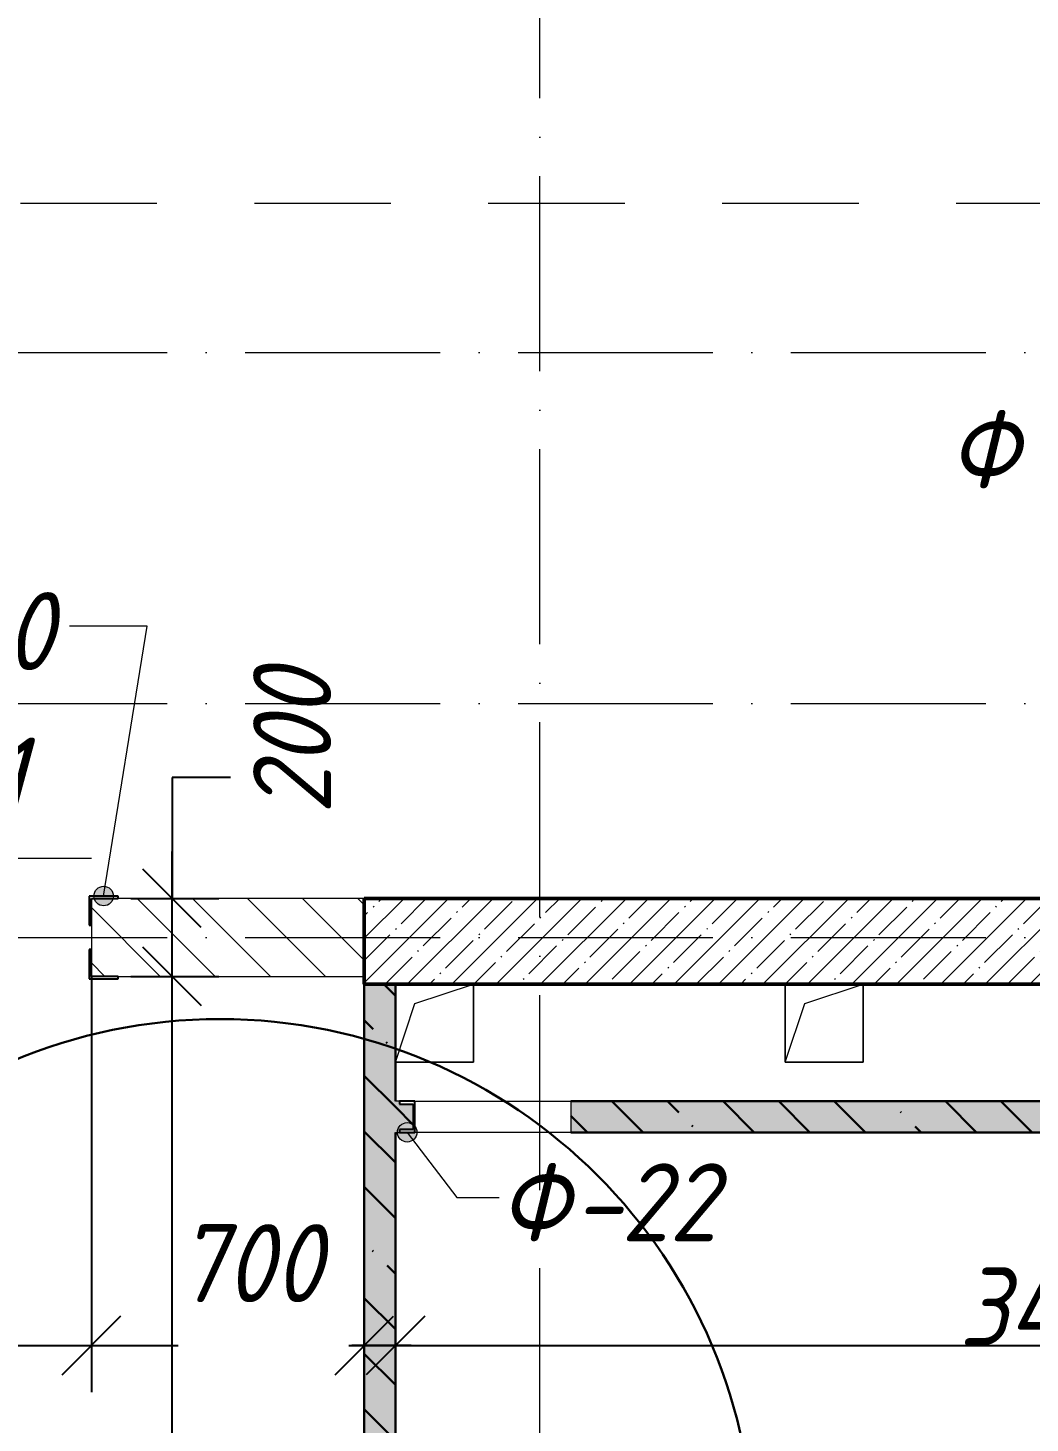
# Model space of a CAD drawing. Header units: millimetres. Extents: x -269418 to 201924, y -5890 to 98643.
# Drawn here: x 93347 to 95918, y 9254 to 12833 of the extents above; entities that cross this region are included whole.
import ezdxf

# ---------------------------------------------------------------- set-up
doc = ezdxf.new("R2010")
doc.units = ezdxf.units.MM
doc.linetypes.add('01 Штриховая _4 мм_', pattern=[600, 350, -250])
doc.linetypes.add('50_200_ШТРИХ_1Т_ш5_п1_п1_', pattern=[700, 500, -100, 0, -100])
for name, color, linetype, lineweight in [('0) ПГП', 1, 'Continuous', 30), ('A-ANNO-DIMS', 7, 'Continuous', 9), ('A-DOOR-IDEN', 7, 'Continuous', 9), ('A-FLOR', 7, 'Continuous', 9), ('A-GENM', 7, 'Continuous', 9), ('A-GENM-1', 7, 'Continuous', 25), ('A-GENM-IDEN', 7, 'Continuous', 9), ('A-WALL-3', 7, 'Continuous', 50), ('A-WALL-PATT-2', 7, 'Continuous', 5), ('G-ANNO-SYMB-1', 7, '01 Штриховая _4 мм_', 9), ('I-WALL', 7, 'Continuous', 5), ('Оси-1', 7, '50_200_ШТРИХ_1Т_ш5_п1_п1_', 9)]:
    doc.layers.add(name, color=color, linetype=linetype, lineweight=lineweight)
for name, color, linetype, lineweight, true_color in [('A-WALL-FNSH-2', 7, 'Continuous', 13, 0xce0000), ('A-WALL-FNSH-4', 7, 'Continuous', 13, 0x0070df), ('A-WALL-PATT-1', 7, 'Continuous', 5, 0xce0000)]:
    doc.layers.add(name, color=color, linetype=linetype, lineweight=lineweight, true_color=true_color)
doc.styles.add('ISOCPEUR_I_2', font='isocpeui.ttf', dxfattribs={"width": 0.9, "height": 200})
doc.styles.add('ISOCPEUR_I_4', font='isocpeui.ttf', dxfattribs={"height": 200})
doc.dimstyles.new('ISO-2_0_0_9К_СРЕДНИЙ_1', dxfattribs={"dimscale": 304.8, "dimtxt": 199.196235, "dimasz": 0.492126, "dimexe": 0.393701, "dimexo": 0, "dimgap": 0, "dimtad": 1, "dimdec": 0, "dimzin": 0, "dimdsep": 46, "dimtxsty": 'ISOCPEUR_I_2', "dimblk1": 'OBLIQUE', "dimblk2": 'OBLIQUE', "dimsah": 1, "dimcen": 0.09, "dimdle": 0.393701, "dimazin": 0, "dimtfac": 1, "dimtdec": 4, "dimtix": 1, "dimtmove": 1, "dimatfit": 3, "dimfxl": 1, "dimtvp": 1, "dimtolj": 1, "dimtzin": 0, "dimarcsym": 2})
doc.dimstyles.new('ISO-2_0_0_9К_СРЕДНИЙ_2', dxfattribs={"dimscale": 304.8, "dimtxt": 199.196235, "dimasz": 0.492126, "dimexe": 0.393701, "dimexo": 0, "dimgap": 0, "dimtad": 1, "dimdec": 0, "dimzin": 0, "dimdsep": 46, "dimtxsty": 'ISOCPEUR_I_2', "dimblk1": 'OBLIQUE', "dimblk2": 'OBLIQUE', "dimsah": 1, "dimcen": 0.09, "dimdle": 0.393701, "dimazin": 0, "dimtfac": 1, "dimtdec": 4, "dimtix": 1, "dimtmove": 0, "dimatfit": 3, "dimfxl": 1, "dimtvp": 1, "dimtolj": 1, "dimtzin": 0, "dimarcsym": 2})
doc.dimstyles.new('ISO-2_0_0_9К_СРЕДНИЙ_ФОН', dxfattribs={"dimscale": 304.8, "dimtxt": 199.196235, "dimasz": 0.492126, "dimexe": 0.393701, "dimexo": 0, "dimgap": 0.164042, "dimtad": 1, "dimdec": 0, "dimdsep": 46, "dimtxsty": 'ISOCPEUR_I_2', "dimblk1": 'OBLIQUE', "dimblk2": 'OBLIQUE', "dimsah": 1, "dimcen": 0.09, "dimdle": 0.393701, "dimazin": 0, "dimtfac": 1, "dimtdec": 4, "dimtix": 1, "dimtmove": 0, "dimatfit": 3, "dimfxl": 1, "dimtvp": 1, "dimtfill": 1, "dimtolj": 1, "dimtzin": 0, "dimarcsym": 2})
doc.dimstyles.new('ISO-2_0_0_9К_СРЕДНИЙ_ФОН_2', dxfattribs={"dimscale": 304.8, "dimtxt": 199.196235, "dimasz": 0.492126, "dimexe": 0.393701, "dimexo": 0, "dimgap": 0.164042, "dimtad": 1, "dimdec": 0, "dimdsep": 46, "dimtxsty": 'ISOCPEUR_I_2', "dimblk1": 'OBLIQUE', "dimblk2": 'OBLIQUE', "dimsah": 1, "dimcen": 0.09, "dimdle": 0.393701, "dimazin": 0, "dimtfac": 1, "dimtdec": 4, "dimtix": 1, "dimtmove": 2, "dimatfit": 3, "dimfxl": 1, "dimtvp": 1, "dimtfill": 1, "dimtolj": 1, "dimtzin": 0, "dimarcsym": 2})
pattern_1 = [(50, (0, 0), (72.873764, -6.37607), [7.62, -83.82]), (355, (0, 0), (-14.09699, 76.422444), [6.096, -67.056]), (100.451, (6.07, -0.53), (58.776964, 70.04687), [6.476, -71.236]), (46.184, (0, 20.32), (108.43142, -16.817454), [11.43, -125.73]), (96.636, (9.04, 18.92), (94.961, 98.97089), [9.714, -106.854]), (351.184, (0, 20.32), (94.96227, 98.97018), [9.144, -100.584]), (21, (10.16, 15.24), (60.64565, -40.906537), [7.62, -83.82]), (326, (10.16, 15.24), (24.72083, 73.67493), [6.096, -67.056]), (71.451, (15.214, 11.83), (85.36689, 32.768737), [6.476, -71.236]), (37.5, (0, 0), (1.235525, 33.8224325), [3.353, -62.89, 3.353, -64.719, -67.31]), (37.5, (0, 0), (1.235525, 33.8224325), [-134.315, 3.353, -63.957]), (7.5, (0, 0), (26.728146, 40.072549), [3.353, -35.458, 3.353, -61.366, -25.654]), (7.5, (0, 0), (26.728146, 40.072549), [-103.53, 3.353, -22.301]), (327.5, (-22.657, 0), (54.2363175, -2.292117), [3.353, -22.047, 3.353, -75.895, -105.156]), (327.5, (-22.657, 0), (54.2363175, -2.292117), [-104.648, 3.353, -101.803]), (317.5, (-32.817, 0), (59.25158, 10.17014), [3.353, -29.667, 3.353, -49.276, -74.676]), (317.5, (-32.817, 0), (59.25158, 10.17014), [-85.649, 3.353, -71.323])]
pattern_2 = [(135, (0, 0), (-142.5612, -142.5612), []), (135, (142.56, 0), (-142.5612, -142.5612), [252.016, -50.403, 3.353, -47.05])]

# ---------------------------------------------------------------- blocks, each defined once
blk = doc.blocks.new('AR_Отверстие прямоугольное _в плите_ - AR_Отверстие прямоугольное _в плите_-V32-АР1_1_Кладочный план 3 этажа')
at = {"layer": 'A-GENM'}
for p, q in [((-50, 50), (100, 100)), ((100, -100), (100, 100)), ((-100, -100), (-50, 50)), ((-100, -100), (100, -100))]:
    blk.add_line(p, q, dxfattribs=at)
blk = doc.blocks.new('AR_Отверстие прямоугольное _в плите_ - AR_Отверстие прямоугольное _в плите_-V33-АР1_1_Кладочный план 3 этажа')
at = {"layer": 'A-GENM'}
for p, q in [((-100, 100), (-100, -100)), ((-50, 50), (100, 100)), ((100, -100), (100, 100)), ((-100, -100), (-50, 50)), ((-100, -100), (100, -100))]:
    blk.add_line(p, q, dxfattribs=at)
blk = doc.blocks.new('Фахверк_СКБ_Уголок - Ф-20_200х3960 h-28533880-АР1_1_Кладочный план 3 этажа')
at = {"layer": 'A-GENM-1'}
for p, q in [((200, 156), (125, 156)), ((125, 156), (125, 81)), ((131, 81), (131, 150)), ((131, 150), (200, 150)), ((200, 150), (200, 156)), ((125, 81), (131, 81)), ((131, 19), (125, 19)), ((125, 19), (125, -56)), ((131, -50), (131, 19)), ((125, -56), (200, -56)), ((200, -50), (131, -50)), ((200, -56), (200, -50))]:
    blk.add_line(p, q, dxfattribs=at)
blk = doc.blocks.new('Фахверк_СКБ_Швеллер - Ф-22_80х3960 h-28624893-АР1_1_Кладочный план 3 этажа')
at = {"layer": 'A-GENM-1'}
for p, q in [((165, 40), (125, 40)), ((125, 40), (125, -40)), ((165, 32.6), (165, 40)), ((129.5, 32.6), (165, 32.6)), ((129.5, -32.6), (129.5, 32.6)), ((165, -32.6), (129.5, -32.6)), ((165, -40), (165, -32.6)), ((125, -40), (165, -40))]:
    blk.add_line(p, q, dxfattribs=at)
blk = doc.blocks.new('_Oblique')
at = {"color": 0, "linetype": 'ByBlock', "lineweight": -2}
blk.add_line((-0.5, -0.5), (0.5, 0.5), dxfattribs=at)
blk = doc.blocks.new('DIMBLOCK106-АР1_1_Кладочный план 3 этажа')
at = {"layer": 'A-ANNO-DIMS', "color": 0, "lineweight": -2, "transparency": 16777216}
for p, q in [((92510, 10397), (92510, 9333.2)), ((93510, 10400), (93510, 9333.2)), ((92390, 9453.2), (93630, 9453.2))]:
    blk.add_line(p, q, dxfattribs=at)
at = {"layer": 'Defpoints', "color": 0, "transparency": 16777216}
for p in [(92510, 10397), (93510, 10400), (93510, 9453.2)]:
    blk.add_point(p, dxfattribs=at)
at = {"layer": 'A-ANNO-DIMS', "color": 0, "lineweight": -2, "transparency": 16777216, "xscale": 150, "yscale": 150, "zscale": 150, "rotation": 180}
blk.add_blockref('_Oblique', (92510, 9453.2), dxfattribs=at)
at = {"layer": 'A-ANNO-DIMS', "color": 0, "lineweight": -2, "transparency": 16777216, "xscale": 150, "yscale": 150, "zscale": 150}
blk.add_blockref('_Oblique', (93510, 9453.2), dxfattribs=at)
at = {"layer": 'A-ANNO-DIMS', "color": 0, "transparency": 16777216, "insert": (93010, 9603.2), "char_height": 200, "width": 560.814, "attachment_point": 5, "style": 'ISOCPEUR_I_2', "bg_fill": 3, "box_fill_scale": 1.1, "bg_fill_color": 256, "bg_fill_true_color": 13158600, "bg_fill_transparency": 0}
blk.add_mtext('\\A1;1000', dxfattribs=at)
blk = doc.blocks.new('DIMBLOCK107-АР1_1_Кладочный план 3 этажа')
at = {"layer": 'A-ANNO-DIMS', "color": 0, "lineweight": -2, "transparency": 16777216}
for p, q in [((93510, 10400), (93510, 9333.2)), ((94210, 10380), (94210, 9333.2)), ((93390, 9453.2), (93732.5, 9453.2)), ((94330, 9453.2), (94178.3, 9453.2))]:
    blk.add_line(p, q, dxfattribs=at)
at = {"layer": 'Defpoints', "color": 0, "transparency": 16777216}
for p in [(93510, 10400), (94210, 10380), (94210, 9453.2)]:
    blk.add_point(p, dxfattribs=at)
at = {"layer": 'A-ANNO-DIMS', "color": 0, "lineweight": -2, "transparency": 16777216, "xscale": 150, "yscale": 150, "zscale": 150, "rotation": 180}
blk.add_blockref('_Oblique', (93510, 9453.2), dxfattribs=at)
at = {"layer": 'A-ANNO-DIMS', "color": 0, "transparency": 16777216, "insert": (93727.9, 9764.5), "char_height": 200, "width": 455.087, "attachment_point": 1, "line_spacing_factor": 1.149209, "style": 'ISOCPEUR_I_2', "bg_fill": 3, "box_fill_scale": 1.1, "bg_fill_color": 256, "bg_fill_true_color": 13158600, "bg_fill_transparency": 0}
blk.add_mtext('\\A1;700', dxfattribs=at)
at = {"layer": 'A-ANNO-DIMS', "color": 0, "lineweight": -2, "transparency": 16777216, "xscale": 150, "yscale": 150, "zscale": 150}
blk.add_blockref('_Oblique', (94210, 9453.2), dxfattribs=at)
blk = doc.blocks.new('AAR_СКБ_Марка_Двери_Перемычка и проем - Марка перемычки и проема-25306769-АР1_1_Кладочный план 3 этажа')
at = {"layer": 'A-DOOR-IDEN'}
for p, q in [((-5, 0), (5, 0)), ((-0.968, -0.984), (-1.986, -2.747)), ((1.067, -0.984), (-0.968, -0.984)), ((2.085, -2.747), (1.067, -0.984)), ((-1.986, -2.747), (-0.968, -4.509)), ((1.067, -4.509), (2.085, -2.747)), ((-0.968, -4.509), (1.067, -4.509))]:
    blk.add_line(p, q, dxfattribs=at)
blk = doc.blocks.new('DIMBLOCK141-АР1_1_Кладочный план 3 этажа')
at = {"layer": 'A-ANNO-DIMS', "color": 0, "lineweight": -2, "transparency": 16777216}
for p, q in [((93717, 6580), (93717, 10520)), ((93611, 10400), (93837, 10400)), ((93611, 6700), (93837, 6700))]:
    blk.add_line(p, q, dxfattribs=at)
at = {"layer": 'Defpoints', "color": 0, "transparency": 16777216}
for p in [(93611, 10400), (93717, 10400), (93611, 6700)]:
    blk.add_point(p, dxfattribs=at)
at = {"layer": 'A-ANNO-DIMS', "color": 0, "lineweight": -2, "transparency": 16777216, "xscale": 150, "yscale": 150, "zscale": 150}
for p, rotation in [((93717, 10400), 90), ((93717, 6700), 270)]:
    blk.add_blockref('_Oblique', p, dxfattribs=dict(at, rotation=rotation))
at = {"layer": 'A-ANNO-DIMS', "color": 0, "transparency": 16777216, "insert": (93615.7, 8550), "char_height": 200, "width": 606.782, "attachment_point": 5, "rotation": 90, "style": 'ISOCPEUR_I_2'}
blk.add_mtext('\\A1;3700', dxfattribs=at)
blk = doc.blocks.new('DIMBLOCK142-АР1_1_Кладочный план 3 этажа')
at = {"layer": 'A-ANNO-DIMS', "color": 0, "lineweight": -2, "transparency": 16777216}
for p, q in [((93867, 10910.1), (93717, 10910.1)), ((93717, 10910.1), (93717, 10600)), ((93717, 10280), (93717, 10720)), ((93611, 10600), (93837, 10600)), ((93611, 10400), (93837, 10400))]:
    blk.add_line(p, q, dxfattribs=at)
at = {"layer": 'Defpoints', "color": 0, "transparency": 16777216}
for p in [(93611, 10600), (93717, 10600), (93611, 10400)]:
    blk.add_point(p, dxfattribs=at)
at = {"layer": 'A-ANNO-DIMS', "color": 0, "lineweight": -2, "transparency": 16777216, "xscale": 150, "yscale": 150, "zscale": 150}
for p, rotation in [((93717, 10600), 90), ((93717, 10400), 270)]:
    blk.add_blockref('_Oblique', p, dxfattribs=dict(at, rotation=rotation))
at = {"layer": 'A-ANNO-DIMS', "color": 0, "transparency": 16777216, "insert": (93924.9, 10815.9), "char_height": 200, "width": 455.087, "attachment_point": 1, "rotation": 90, "line_spacing_factor": 1.149209, "style": 'ISOCPEUR_I_2'}
blk.add_mtext('\\A1;200', dxfattribs=at)
blk = doc.blocks.new('DIMBLOCK459-АР1_1_Кладочный план 3 этажа')
at = {"layer": 'A-ANNO-DIMS', "color": 0, "lineweight": -2, "transparency": 16777216}
for p, q in [((97690, 9940), (97690, 9333.2)), ((94290, 9559.3), (94290, 9333.2)), ((94170, 9453.2), (97810, 9453.2))]:
    blk.add_line(p, q, dxfattribs=at)
at = {"layer": 'Defpoints', "color": 0, "transparency": 16777216}
for p in [(97690, 9940), (94290, 9559.3), (97690, 9453.2)]:
    blk.add_point(p, dxfattribs=at)
at = {"layer": 'A-ANNO-DIMS', "color": 0, "lineweight": -2, "transparency": 16777216, "xscale": 150, "yscale": 150, "zscale": 150, "rotation": 180}
blk.add_blockref('_Oblique', (94290, 9453.2), dxfattribs=at)
at = {"layer": 'A-ANNO-DIMS', "color": 0, "lineweight": -2, "transparency": 16777216, "xscale": 150, "yscale": 150, "zscale": 150}
blk.add_blockref('_Oblique', (97690, 9453.2), dxfattribs=at)
at = {"layer": 'A-ANNO-DIMS', "color": 0, "transparency": 16777216, "insert": (95990, 9553.2), "char_height": 200, "width": 625.17, "attachment_point": 5, "style": 'ISOCPEUR_I_2'}
blk.add_mtext('\\A1;3400', dxfattribs=at)

msp = doc.modelspace()

# ---------------------------------------------------------------- hatches: boundary and pattern name
at = {"layer": '0) ПГП'}
h = msp.add_hatch(dxfattribs=at)
h.set_pattern_fill('FP_6', color=256, style=0, pattern_type=2)
h.set_pattern_definition(pattern_1)
h.paths.add_polyline_path([(94210, 5400), (94290, 5400), (94290, 10380), (94210, 10380), (94210, 6620)], flags=0)
h = msp.add_hatch(dxfattribs=at)
h.set_pattern_fill('FP_7', color=256, style=0, pattern_type=2)
h.set_pattern_definition(pattern_2)
h.paths.add_polyline_path([(94210, 5400), (94290, 5400), (94290, 10380), (94210, 10380), (94210, 6620)], flags=0)
h = msp.add_hatch(dxfattribs=at)
h.set_pattern_fill('FP_6', color=256, style=0, pattern_type=2)
h.set_pattern_definition(pattern_1)
h.paths.add_polyline_path([(99123.6, 10000), (101080, 10000), (101080, 10080), (98668, 10080), (98668, 10000)], flags=0)
h.paths.add_polyline_path([(94740, 10000), (96348, 10000), (96348, 10080), (94740, 10080)], flags=0)
h.paths.add_polyline_path([(97650, 10000), (97650, 10007.4), (97685.5, 10007.4), (97685.5, 10072.6), (97650, 10072.6), (97650, 10080), (96848, 10080), (96848, 10000)], flags=0)
h.paths.add_polyline_path([(94290, 10000), (94300, 10000), (94300, 10007.4), (94335.5, 10007.4), (94335.5, 10072.6), (94300, 10072.6), (94300, 10080), (94290, 10080), (94290, 10007.4)], flags=0)
h.paths.add_polyline_path([(97769.8, 10000), (98268, 10000), (98268, 10080), (97690, 10080), (97690, 10000)], flags=0)
h = msp.add_hatch(dxfattribs=at)
h.set_pattern_fill('FP_7', color=256, style=0, pattern_type=2)
h.set_pattern_definition(pattern_2)
h.paths.add_polyline_path([(99123.6, 10000), (101080, 10000), (101080, 10080), (98668, 10080), (98668, 10000)], flags=0)
h.paths.add_polyline_path([(94740, 10000), (96348, 10000), (96348, 10080), (94740, 10080)], flags=0)
h.paths.add_polyline_path([(97650, 10000), (97650, 10007.4), (97685.5, 10007.4), (97685.5, 10072.6), (97650, 10072.6), (97650, 10080), (96848, 10080), (96848, 10000)], flags=0)
h.paths.add_polyline_path([(94290, 10000), (94300, 10000), (94300, 10007.4), (94335.5, 10007.4), (94335.5, 10072.6), (94300, 10072.6), (94300, 10080), (94290, 10080), (94290, 10007.4)], flags=0)
h.paths.add_polyline_path([(97769.8, 10000), (98268, 10000), (98268, 10080), (97690, 10080), (97690, 10000)], flags=0)
at = {"layer": 'A-GENM-IDEN'}
h = msp.add_hatch(color=256, dxfattribs=at)
edge = h.paths.add_edge_path(flags=0)
edge.add_arc((93541.5, 10606), 25, 0, 360)
at = {"layer": 'A-WALL-PATT-1'}
h = msp.add_hatch(dxfattribs=at)
h.set_pattern_fill('FP_1', color=256, style=0, pattern_type=2)
h.set_pattern_definition([(135, (0, 0), (-70.71068, -70.71068), [])])
h.paths.add_polyline_path([(107130, 10400), (107130, 10600), (105096, 10600), (105096, 10400), (105165, 10400)], flags=0)
h.paths.add_polyline_path([(101831.3, 10400), (103645, 10400), (103645, 10600), (101610, 10600), (101610, 10400)], flags=0)
h.paths.add_polyline_path([(94210, 10400), (94210, 10600), (93510, 10600), (93510, 10400), (93708.2, 10400)], flags=0)
h.paths.add_polyline_path([(91830, 10400), (92510, 10400), (92510, 10600), (91830, 10600)], flags=0)
at = {"layer": 'A-WALL-PATT-2'}
h = msp.add_hatch(dxfattribs=at)
h.set_pattern_fill('FP_4', color=256, style=0, pattern_type=2)
h.set_pattern_definition([(45, (0, 0), (-57.024626, 57.024626), []), (45, (57.025, 0), (-57.024626, 57.024626), [100.806, -20.161, 3.353, -16.808])])
h.paths.add_polyline_path([(101610, 10380), (101610, 10600), (94210, 10600), (94210, 10380), (99123.6, 10380)], flags=0)

# ---------------------------------------------------------------- linework, layer by layer
at = {"layer": '0) ПГП'}
for p, q in [((94210, 10380), (94210, 6700)), ((94290, 10080), (94290, 10380)), ((96348, 10080), (94740, 10080)), ((94290, 5400), (94290, 10000)), ((94740, 10000), (96348, 10000))]:
    msp.add_line(p, q, dxfattribs=at)
at = {"layer": 'A-FLOR'}
for p, q in [((94490, 10380), (94490, 10180)), ((95290, 10180), (95290, 10380)), ((95490, 10380), (95490, 10180)), ((94490, 10180), (94290, 10180)), ((95490, 10180), (95290, 10180))]:
    msp.add_line(p, q, dxfattribs=at)
at = {"layer": 'A-GENM-IDEN'}
for p, q in [((93652.7, 11297.9), (93454, 11297.9)), ((93541.5, 10606), (93652.7, 11297.9)), ((94447.8, 9832.7), (94555.7, 9832.7))]:
    msp.add_line(p, q, dxfattribs=at)
msp.add_circle((93541.5, 10606), 25, dxfattribs=at)
at = {"layer": 'A-WALL-3'}
for p, q in [((101610, 10600), (94210, 10600)), ((94210, 10600), (94210, 10380)), ((94210, 10380), (101610, 10380))]:
    msp.add_line(p, q, dxfattribs=at)
at = {"layer": 'A-WALL-FNSH-2'}
for p, q in [((94210, 10600), (93579, 10600)), ((93510, 10531), (93510, 10469)), ((93579, 10400), (94210, 10400))]:
    msp.add_line(p, q, dxfattribs=at)
at = {"layer": 'A-WALL-FNSH-4'}
for p, q in [((94300, 10080), (94290, 10080)), ((94740, 10080), (94740, 10000)), ((94290, 10000), (94300, 10000))]:
    msp.add_line(p, q, dxfattribs=at)
at = {"layer": 'G-ANNO-SYMB-1'}
msp.add_line((42928.2, 12383.3), (126805, 12383.3), dxfattribs=at)
at = {"layer": 'I-WALL'}
for p, q in [((94340, 10080), (94740, 10080)), ((94740, 10000), (94340, 10000))]:
    msp.add_line(p, q, dxfattribs=at)
at = {"layer": 'Оси-1'}
for p, q in [((94660, -4150), (94660, 28636.9)), ((-6210, 12000), (125951.6, 12000)), ((-6210, 11100), (125951.6, 11100)), ((-6210, 10500), (125951.6, 10500))]:
    msp.add_line(p, q, dxfattribs=at)

# ---------------------------------------------------------------- block references
at = {"layer": 'A-GENM'}
for name, p in [('AR_Отверстие прямоугольное _в плите_ - AR_Отверстие прямоугольное _в плите_-V32-АР1_1_Кладочный план 3 этажа', (94390, 10280)), ('AR_Отверстие прямоугольное _в плите_ - AR_Отверстие прямоугольное _в плите_-V33-АР1_1_Кладочный план 3 этажа', (95390, 10280))]:
    msp.add_blockref(name, p, dxfattribs=at)
at = {"layer": 'A-GENM-1'}
msp.add_blockref('Фахверк_СКБ_Уголок - Ф-20_200х3960 h-28533880-АР1_1_Кладочный план 3 этажа', (93379, 10450), dxfattribs=at)
at = {"layer": 'A-GENM-1', "rotation": 180}
msp.add_blockref('Фахверк_СКБ_Швеллер - Ф-22_80х3960 h-28624893-АР1_1_Кладочный план 3 этажа', (94465, 10040), dxfattribs=at)

# ---------------------------------------------------------------- texts
at = {"layer": 'A-GENM-IDEN', "char_height": 200, "attachment_point": 1}
for s, insert, width, style in [('\\fISOCPEUR|b0|i1|c204|p34|;\\W.9;Ф', (95708.5, 11851.6), 230.886, 'ISOCPEUR_I_2'), ('-20', (93043.1, 11385.5), 476.202, 'ISOCPEUR_I_2'), ('-20', (93043.1, 11385.5), 476.202, 'ISOCPEUR_I_2'), ('-61', (92961.2, 11012.6), 481.012, 'ISOCPEUR_I_4'), ('\\fISOCPEUR|b0|i1|c204|p34|;\\W.9;Ф', (94555.7, 9920.4), 230.886, 'ISOCPEUR_I_2'), ('-22', (94746.2, 9920.4), 476.202, 'ISOCPEUR_I_2')]:
    msp.add_mtext(s, dxfattribs=dict(at, insert=insert, width=width, style=style))

# ---------------------------------------------------------------- next in the draw order: dimensions: what is measured, and where the dimension line sits
at = {"layer": 'A-ANNO-DIMS'}
dim = msp.add_linear_dim(base=(93510, 9453.2), p1=(92510, 10397), p2=(93510, 10400), dimstyle='ISO-2_0_0_9К_СРЕДНИЙ_ФОН', override={"dimpost": '<>', "dimfxl": 1000.004645}, dxfattribs=at)
dim.commit()
dim.dimension.update_dxf_attribs({"geometry": 'DIMBLOCK106-АР1_1_Кладочный план 3 этажа', "text_midpoint": (93010, 9603.2)})

# ---------------------------------------------------------------- next in the draw order: dimensions: what is measured, and where the dimension line sits
dim = msp.add_linear_dim(base=(94210, 9453.2), p1=(93510, 10400), p2=(94210, 10380), dimstyle='ISO-2_0_0_9К_СРЕДНИЙ_ФОН_2', override={"dimpost": '<>', "dimfxl": 700.285596}, dxfattribs=at)
dim.commit()
dim.dimension.update_dxf_attribs({"geometry": 'DIMBLOCK107-АР1_1_Кладочный план 3 этажа', "text_midpoint": (93955.4, 9631.2), "dimtype": 160})

# ---------------------------------------------------------------- next in the draw order: hatches: boundary and pattern name
at = {"layer": 'A-GENM-IDEN'}
h = msp.add_hatch(color=256, dxfattribs=at)
edge = h.paths.add_edge_path(flags=0)
edge.add_arc((94320, 10000), 25, 0, 360)

# ---------------------------------------------------------------- next in the draw order: linework, layer by layer
at = {"color": 1, "lineweight": 30}
msp.add_circle((93840, 8921), 1369.4, dxfattribs=at)
at = {"layer": 'A-GENM-IDEN'}
msp.add_line((94320, 10000), (94447.8, 9832.7), dxfattribs=at)
msp.add_circle((94320, 10000), 25, dxfattribs=at)

# ---------------------------------------------------------------- next in the draw order: block references
at = {"layer": 'A-DOOR-IDEN', "xscale": 99.99999999999993, "yscale": 99.99999999999993, "zscale": 99.99999999999993}
msp.add_blockref('AAR_СКБ_Марка_Двери_Перемычка и проем - Марка перемычки и проема-25306769-АР1_1_Кладочный план 3 этажа', (93010, 10703.3), dxfattribs=at)

# ---------------------------------------------------------------- next in the draw order: dimensions: what is measured, and where the dimension line sits
at = {"layer": 'A-ANNO-DIMS'}
dim = msp.add_linear_dim(base=(93717, 10600), p1=(93611, 10400), p2=(93611, 10600), angle=90, dimstyle='ISO-2_0_0_9К_СРЕДНИЙ_1', override={"dimpost": '<>', "dimfxl": 200}, dxfattribs=at)
dim.commit()
dim.dimension.update_dxf_attribs({"geometry": 'DIMBLOCK142-АР1_1_Кладочный план 3 этажа', "text_midpoint": (93901.5, 10910.1), "dimtype": 160, "text_rotation": 90})
dim = msp.add_linear_dim(base=(93717, 10400), p1=(93611, 6700), p2=(93611, 10400), angle=90, dimstyle='ISO-2_0_0_9К_СРЕДНИЙ_2', override={"dimpost": '<>', "dimfxl": 3699.999991}, dxfattribs=at)
dim.commit()
dim.dimension.update_dxf_attribs({"geometry": 'DIMBLOCK141-АР1_1_Кладочный план 3 этажа', "text_midpoint": (93615.7, 8550)})
dim = msp.add_linear_dim(base=(97690, 9453.2), p1=(94290, 9559.3), p2=(97690, 9940), dimstyle='ISO-2_0_0_9К_СРЕДНИЙ_2', override={"dimpost": '<>', "dimfxl": 3421.251402}, dxfattribs=at)
dim.commit()
dim.dimension.update_dxf_attribs({"geometry": 'DIMBLOCK459-АР1_1_Кладочный план 3 этажа', "text_midpoint": (95990, 9553.2)})

doc.saveas('drawing.dxf')
